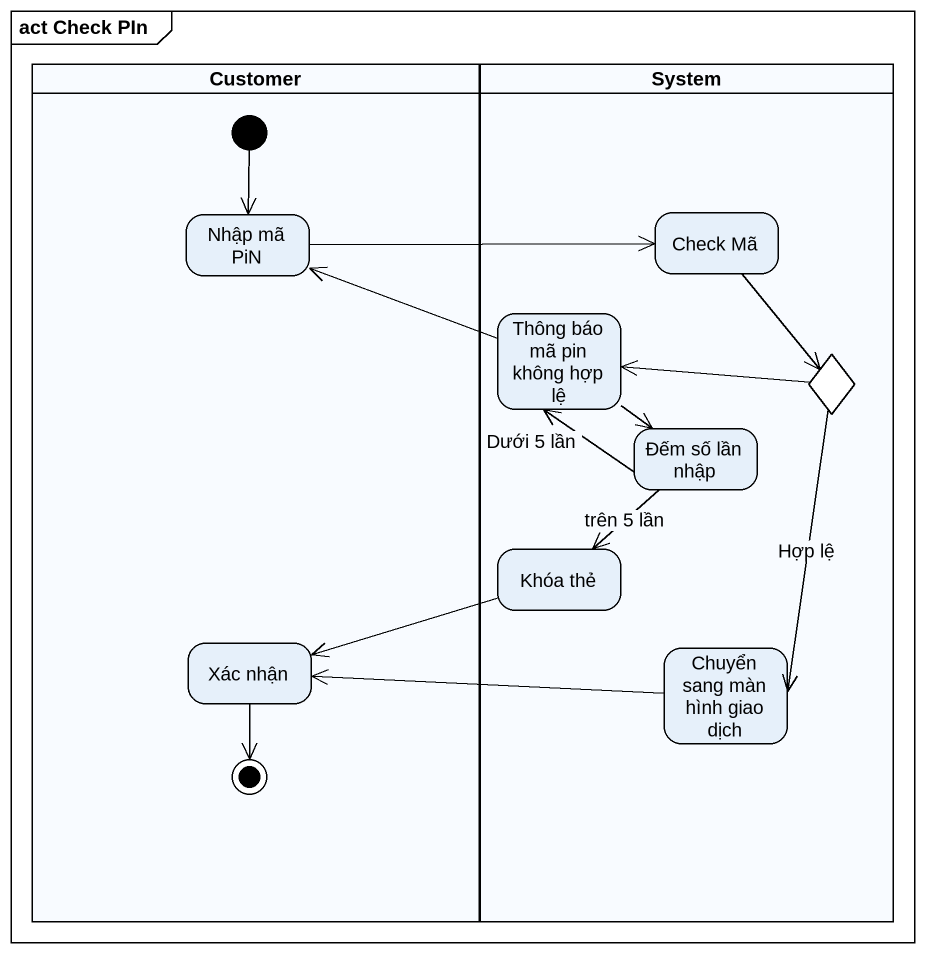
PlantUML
@startuml
mainframe act Check PIn
hide empty description
state Customer <<partition>> {
  state "Nhập mã PiN" as Nhập_mã_PiN
  state "Xác nhận" as Xác_nhận
  [*] --> Nhập_mã_PiN
  Xác_nhận --> [*]
}
state System <<partition>> {
  state "Check Mã" as Check_Mã
  state "Thông báo mã pin không hợp lệ" as Thông_báo_mã_pin_không_hợp
  state choice1 <<choice>>
  state "Đếm số lần nhập" as Đếm_số_lần_nhập
  state "Khóa thẻ" as Khóa_thẻ
  state "Chuyển sang màn hình giao dịch" as Chuyển_sang_màn_hình_giao
}
Nhập_mã_PiN -right-> Check_Mã
Check_Mã --> choice1
Thông_báo_mã_pin_không_hợp -left-> Nhập_mã_PiN
Thông_báo_mã_pin_không_hợp --> Đếm_số_lần_nhập
choice1 -left-> Thông_báo_mã_pin_không_hợp
choice1 --> Chuyển_sang_màn_hình_giao : Hợp lệ
Đếm_số_lần_nhập -up-> Thông_báo_mã_pin_không_hợp : Dưới 5 lần
Đếm_số_lần_nhập --> Khóa_thẻ : trên 5 lần
Khóa_thẻ -left-> Xác_nhận
Chuyển_sang_màn_hình_giao -left-> Xác_nhận
@enduml
